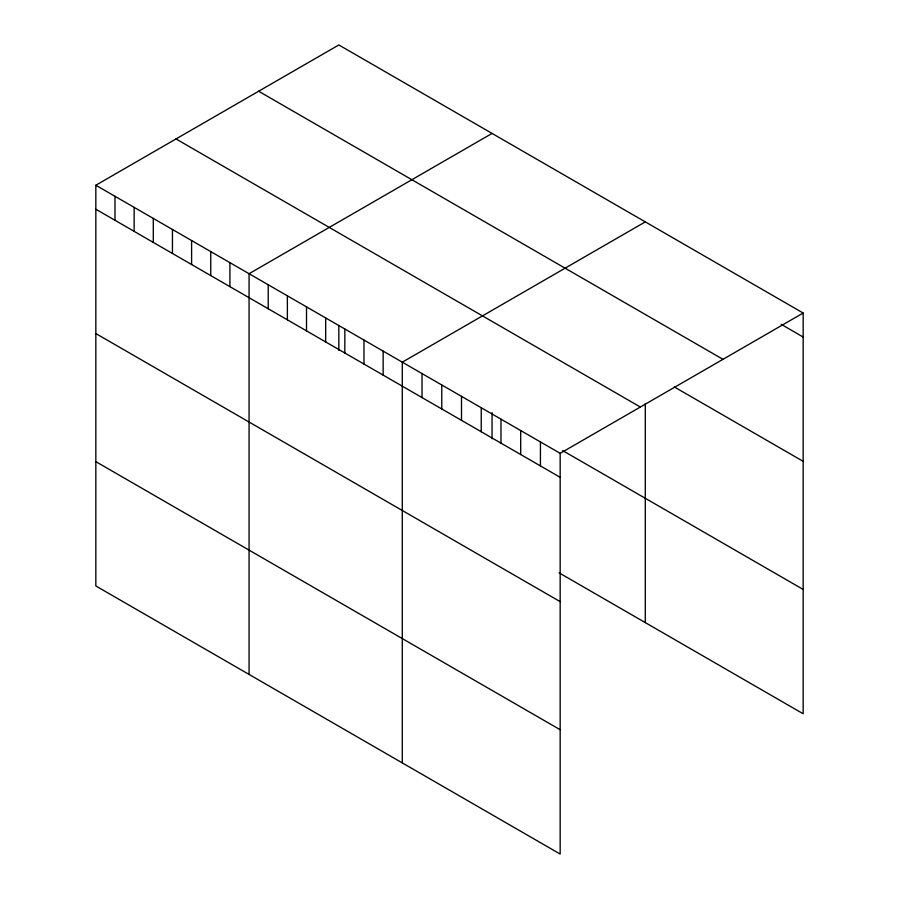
<?xml version="1.0" encoding="UTF-8"?>
<svg xmlns="http://www.w3.org/2000/svg" width="899" height="899" viewBox="0 0 899 899"><rect width="100%" height="100%" fill="white"/><g stroke="black" fill="none" stroke-linecap="round" stroke-linejoin="round"><path stroke-width="1.35" d="M95.833 185.239L560.167 453.332L560.167 854.05L95.833 585.968L95.833 185.239L338.833 44.95L803.167 313.032L803.167 713.761L559.099 572.843M492.056 133.423L249.068 273.712L249.068 674.43M645.291 221.884L402.291 362.185L402.291 762.903M560.167 453.332L803.167 313.032M781.119 324.292L803.167 337.024M258.642 91.249L722.976 359.33M674.317 386.952L803.167 461.344M176.024 138.952L640.358 407.033M562.695 450.601L803.167 589.441M95.833 209.231L560.167 477.313M95.833 333.551L560.167 601.645M95.833 461.648L560.167 729.73M645.291 403.55L645.291 622.602M540.434 441.937L540.434 465.929M520.701 430.542L520.701 454.534M500.968 419.148L500.968 443.14M492.056 412.585L492.056 438.824M481.235 407.753L481.235 431.745M461.502 396.358L461.502 420.35M441.769 384.963L441.769 408.955M422.036 373.568L422.036 397.56M383.143 351.127L383.143 375.108M363.983 340.058L363.983 364.05M344.834 329L344.834 352.992M338.833 325.494L338.833 350.363M325.674 317.943L325.674 341.935M306.525 306.885L306.525 330.877M287.377 295.827L287.377 319.819M268.217 284.769L268.217 308.762M229.908 262.654L229.908 286.646M210.759 251.596L210.759 275.588M191.599 240.539L191.599 264.531M172.451 229.481L172.451 253.462M153.291 218.423L153.291 242.404M134.142 207.366L134.142 231.346M114.982 196.297L114.982 220.289"/></g></svg>
